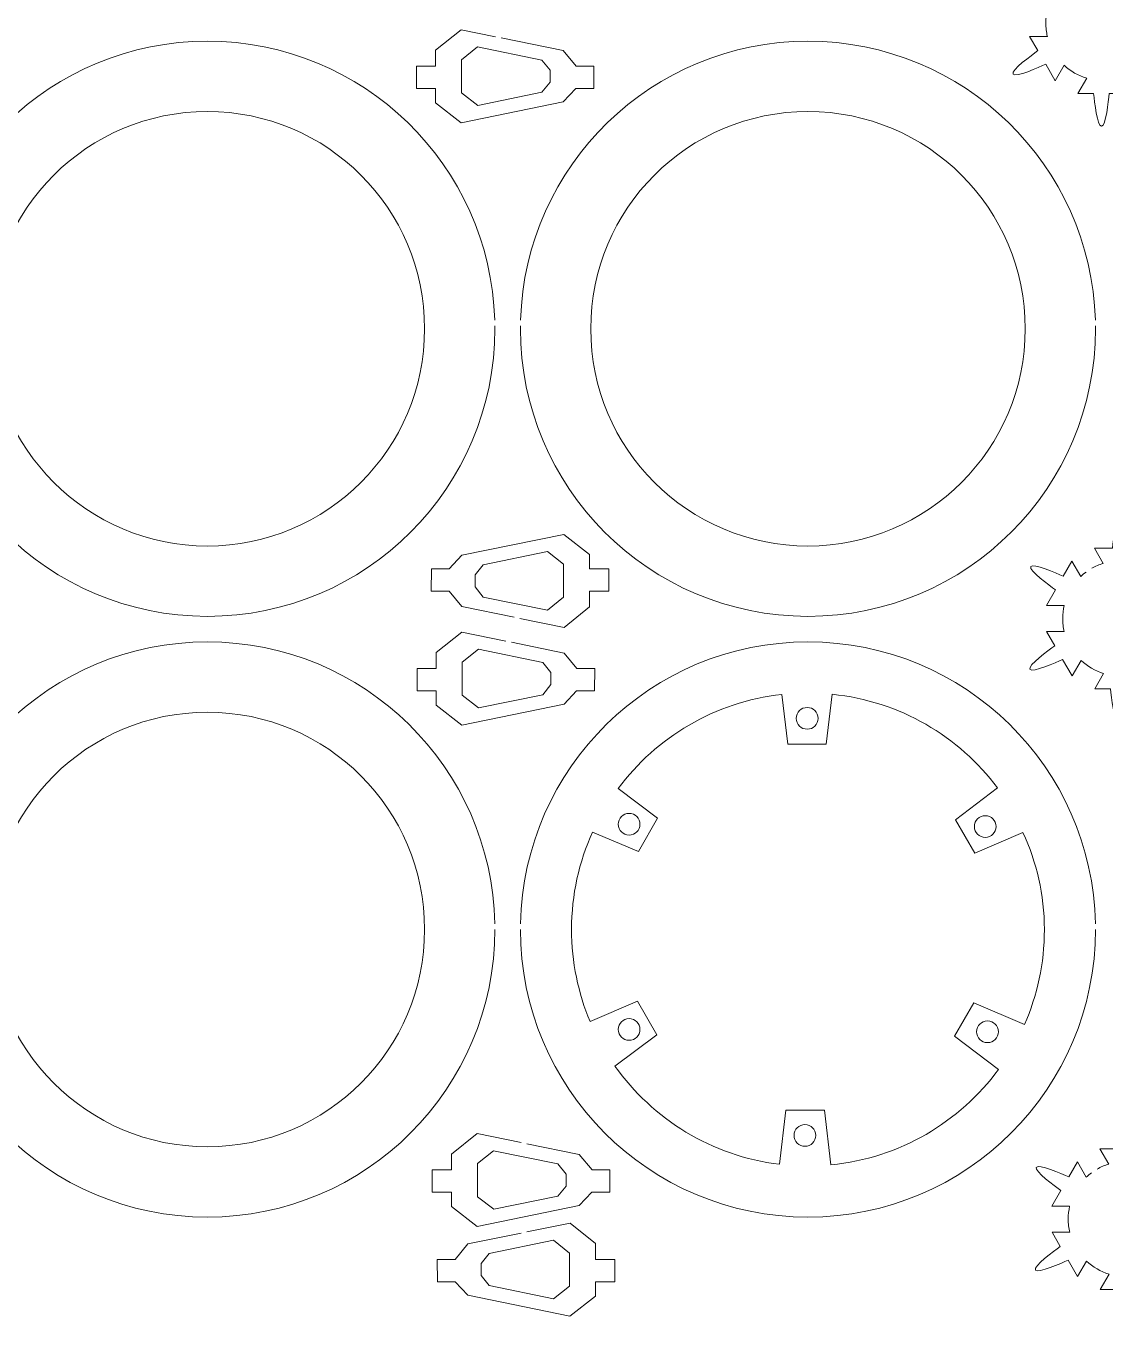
# Model space of a CAD drawing. Header units: centimetres. Extents: x -36.3 to 43.7, y -27.7 to 32.3.
# Drawn here: x 4.08 to 12.53, y 12.61 to 22.75 of the extents above; entities that cross this region are included whole.
import ezdxf

# ---------------------------------------------------------------- set-up
doc = ezdxf.new("R2010")
doc.units = ezdxf.units.CM
doc.header["$MEASUREMENT"] = 0
doc.layers.add('layer 1', color=7, linetype='Continuous')

msp = doc.modelspace()

# ---------------------------------------------------------------- linework, layer by layer
at = {"layer": 'layer 1', "color": 242, "lineweight": 9}
for centre in [(10.19674, 17.33496), (8.80327, 16.50593), (11.59021, 16.4883), (8.80327, 14.90079), (11.60785, 14.88316), (10.1791, 14.07177)]:
    msp.add_ellipse(centre, major_axis=(0, 0.08505), ratio=1, dxfattribs=at)
at = {"layer": 'layer 1', "color": 250, "lineweight": 9}
for points, knots in [([(12.29026, 23.16464), (12.31871, 23.18096), (12.34911, 23.19427), (12.38103, 23.20412), (12.38103, 23.20412), (12.31197, 23.32375), (12.31197, 23.32375), (12.31197, 23.32375), (12.45317, 23.32375), (12.45317, 23.32375), (12.46036, 23.38839), (12.4797, 23.57454), (12.513, 23.57454), (12.54675, 23.57454), (12.56652, 23.39282), (12.57426, 23.32375), (12.57426, 23.32375), (12.71197, 23.32375), (12.71197, 23.32375), (12.71197, 23.32375), (12.64347, 23.20508), (12.64347, 23.20508), (12.7103, 23.18501), (12.77059, 23.14984), (12.82036, 23.10352), (12.82036, 23.10352), (12.88939, 23.22307), (12.88939, 23.22307), (12.88939, 23.22307), (12.96296, 23.09564), (12.96296, 23.09564), (13.02623, 23.1234), (13.18928, 23.19537), (13.20552, 23.16724), (13.22201, 23.13869), (13.0816, 23.03494), (13.02296, 22.99173), (13.02296, 22.99173), (13.08939, 22.87666), (13.08939, 22.87666), (13.08939, 22.87666), (12.95211, 22.87665), (12.95211, 22.87665), (12.9598, 22.8437), (12.96387, 22.80936), (12.96387, 22.77406), (12.96387, 22.7392), (12.95992, 22.70527), (12.95241, 22.67269), (12.95241, 22.67269), (13.09089, 22.67268), (13.09089, 22.67268), (13.09089, 22.67268), (13.01397, 22.53944), (13.01397, 22.53944), (13.06826, 22.49954), (13.21548, 22.39229), (13.19905, 22.36385), (13.18239, 22.33499), (13.01918, 22.40648), (12.95373, 22.4351), (12.95373, 22.4351), (12.89089, 22.32627), (12.89089, 22.32627), (12.89089, 22.32627), (12.82179, 22.44594), (12.82179, 22.44594), (12.77221, 22.3994), (12.71208, 22.36395), (12.64537, 22.3436), (12.64537, 22.3436), (12.71499, 22.22298), (12.71499, 22.22298), (12.71499, 22.22298), (12.56038, 22.22298), (12.56038, 22.22298), (12.55362, 22.16293), (12.53415, 21.96776), (12.50006, 21.96776), (12.46555, 21.96775), (12.44565, 22.15764), (12.43829, 22.22298), (12.43829, 22.22298), (12.31499, 22.22298), (12.31499, 22.22298), (12.31499, 22.22298), (12.38428, 22.34302), (12.38428, 22.34302), (12.31746, 22.36309), (12.25719, 22.39826), (12.20742, 22.44458), (12.20742, 22.44458), (12.13759, 22.32367), (12.13759, 22.32367), (12.13759, 22.32367), (12.06326, 22.4524), (12.06326, 22.4524), (12.01396, 22.43109), (11.82508, 22.34467), (11.80754, 22.37506), (11.78983, 22.40572), (11.95305, 22.52309), (12.00166, 22.5591), (12.00166, 22.5591), (11.93759, 22.67008), (11.93759, 22.67008), (11.93759, 22.67008), (12.07596, 22.67009), (12.07596, 22.67009), (12.06807, 22.70347), (12.06387, 22.73827), (12.06387, 22.77406), (12.06387, 22.80842), (12.06773, 22.84188), (12.07503, 22.87404), (12.07503, 22.87404), (11.93608, 22.87405), (11.93608, 22.87405), (11.93608, 22.87405), (12.00706, 22.99698), (12.00706, 22.99698), (11.96125, 23.0309), (11.79669, 23.14846), (11.81401, 23.17845), (11.8315, 23.20876), (12.01062, 23.1284), (12.0684, 23.10324), (12.0684, 23.10324), (12.13608, 23.22046), (12.13608, 23.22046), (12.13608, 23.22046), (12.20493, 23.10123), (12.20493, 23.10123), (12.21769, 23.11328), (12.23117, 23.1246), (12.24527, 23.13511)], [0, 0, 0, 0, 0.02222222, 0.02222222, 0.02222222, 0.04444444, 0.04444444, 0.04444444, 0.06666667, 0.06666667, 0.06666667, 0.08888889, 0.08888889, 0.08888889, 0.11111111, 0.11111111, 0.11111111, 0.13333333, 0.13333333, 0.13333333, 0.15555556, 0.15555556, 0.15555556, 0.17777778, 0.17777778, 0.17777778, 0.2, 0.2, 0.2, 0.22222222, 0.22222222, 0.22222222, 0.24444444, 0.24444444, 0.24444444, 0.26666667, 0.26666667, 0.26666667, 0.28888889, 0.28888889, 0.28888889, 0.31111111, 0.31111111, 0.31111111, 0.33333333, 0.33333333, 0.33333333, 0.35555556, 0.35555556, 0.35555556, 0.37777778, 0.37777778, 0.37777778, 0.4, 0.4, 0.4, 0.42222222, 0.42222222, 0.42222222, 0.44444444, 0.44444444, 0.44444444, 0.46666667, 0.46666667, 0.46666667, 0.48888889, 0.48888889, 0.48888889, 0.51111111, 0.51111111, 0.51111111, 0.53333333, 0.53333333, 0.53333333, 0.55555556, 0.55555556, 0.55555556, 0.57777778, 0.57777778, 0.57777778, 0.6, 0.6, 0.6, 0.62222222, 0.62222222, 0.62222222, 0.64444444, 0.64444444, 0.64444444, 0.66666667, 0.66666667, 0.66666667, 0.68888889, 0.68888889, 0.68888889, 0.71111111, 0.71111111, 0.71111111, 0.73333333, 0.73333333, 0.73333333, 0.75555556, 0.75555556, 0.75555556, 0.77777778, 0.77777778, 0.77777778, 0.8, 0.8, 0.8, 0.82222222, 0.82222222, 0.82222222, 0.84444444, 0.84444444, 0.84444444, 0.86666667, 0.86666667, 0.86666667, 0.88888889, 0.88888889, 0.88888889, 0.91111111, 0.91111111, 0.91111111, 0.93333333, 0.93333333, 0.93333333, 0.95555556, 0.95555556, 0.95555556, 0.97777778, 0.97777778, 0.97777778, 1, 1, 1, 1]), ([(7.80207, 22.65866), (7.80207, 22.65866), (8.28818, 22.55895), (8.28818, 22.55895), (8.28818, 22.55895), (8.38818, 22.43881), (8.38818, 22.43881), (8.38818, 22.43881), (8.52814, 22.43847), (8.52814, 22.43847), (8.52814, 22.43847), (8.52633, 22.26369), (8.52633, 22.26369), (8.52633, 22.26369), (8.38637, 22.26369), (8.38637, 22.26369), (8.38637, 22.26369), (8.28818, 22.15868), (8.28818, 22.15868), (8.28818, 22.15868), (7.4894, 21.99526), (7.4894, 21.99526), (7.4894, 21.99526), (7.28818, 22.15145), (7.28818, 22.15145), (7.28818, 22.15145), (7.28818, 22.26347), (7.28818, 22.26347), (7.28818, 22.26347), (7.13818, 22.26347), (7.13818, 22.26347), (7.13818, 22.26347), (7.13818, 22.43847), (7.13818, 22.43847), (7.13818, 22.43847), (7.28818, 22.43847), (7.28818, 22.43847), (7.28818, 22.43847), (7.28818, 22.56271), (7.28818, 22.56271), (7.28818, 22.56271), (7.48829, 22.72303), (7.48829, 22.72303), (7.48829, 22.72303), (7.75707, 22.66789), (7.75707, 22.66789)], [0, 0, 0, 0, 0.06666667, 0.06666667, 0.06666667, 0.13333333, 0.13333333, 0.13333333, 0.2, 0.2, 0.2, 0.26666667, 0.26666667, 0.26666667, 0.33333333, 0.33333333, 0.33333333, 0.4, 0.4, 0.4, 0.46666667, 0.46666667, 0.46666667, 0.53333333, 0.53333333, 0.53333333, 0.6, 0.6, 0.6, 0.66666667, 0.66666667, 0.66666667, 0.73333333, 0.73333333, 0.73333333, 0.8, 0.8, 0.8, 0.86666667, 0.86666667, 0.86666667, 0.93333333, 0.93333333, 0.93333333, 1, 1, 1, 1]), ([(3.25382, 20.45032), (3.28951, 21.66174), (4.28277, 22.63282), (5.50283, 22.63282), (6.72289, 22.63282), (7.71617, 21.66174), (7.75184, 20.45032)], [0, 0, 0, 0, 0.5, 0.5, 0.5, 1, 1, 1, 1]), ([(7.95382, 20.45032), (7.98951, 21.66174), (8.98277, 22.63282), (10.20283, 22.63282), (11.42289, 22.63282), (12.41617, 21.66174), (12.45184, 20.45032)], [0, 0, 0, 0, 0.5, 0.5, 0.5, 1, 1, 1, 1]), ([(7.49196, 22.48729), (7.49196, 22.48729), (7.61793, 22.58821), (7.61793, 22.58821), (7.61793, 22.58821), (8.12145, 22.48492), (8.12145, 22.48492), (8.12145, 22.48492), (8.1844, 22.40628), (8.1844, 22.40628), (8.1844, 22.40628), (8.1844, 22.31149), (8.1844, 22.31149), (8.1844, 22.31149), (8.12145, 22.23295), (8.12145, 22.23295), (8.12145, 22.23295), (7.61863, 22.13008), (7.61863, 22.13008), (7.61863, 22.13008), (7.49196, 22.2284), (7.49196, 22.2284), (7.49196, 22.2284), (7.49196, 22.48729), (7.49196, 22.48729)], [0, 0, 0, 0, 0.125, 0.125, 0.125, 0.25, 0.25, 0.25, 0.375, 0.375, 0.375, 0.5, 0.5, 0.5, 0.625, 0.625, 0.625, 0.75, 0.75, 0.75, 0.875, 0.875, 0.875, 1, 1, 1, 1]), ([(5.50283, 22.08282), (6.44171, 22.08282), (7.20283, 21.3217), (7.20283, 20.38282), (7.20283, 19.44394), (6.44171, 18.68282), (5.50283, 18.68282), (4.56395, 18.68282), (3.80283, 19.44394), (3.80283, 20.38282), (3.80283, 21.3217), (4.56395, 22.08282), (5.50283, 22.08282)], [0, 0, 0, 0, 0.25, 0.25, 0.25, 0.5, 0.5, 0.5, 0.75, 0.75, 0.75, 1, 1, 1, 1]), ([(10.20283, 22.08282), (11.14171, 22.08282), (11.90283, 21.3217), (11.90283, 20.38282), (11.90283, 19.44394), (11.14171, 18.68282), (10.20283, 18.68282), (9.26395, 18.68282), (8.50283, 19.44394), (8.50283, 20.38282), (8.50283, 21.3217), (9.26395, 22.08282), (10.20283, 22.08282)], [0, 0, 0, 0, 0.25, 0.25, 0.25, 0.5, 0.5, 0.5, 0.75, 0.75, 0.75, 1, 1, 1, 1]), ([(7.75272, 20.40532), (7.75279, 20.39784), (7.75283, 20.39033), (7.75283, 20.38282), (7.75283, 19.14018), (6.74547, 18.13282), (5.50283, 18.13282), (4.26019, 18.13282), (3.25283, 19.14018), (3.25283, 20.38282), (3.25283, 20.39033), (3.25287, 20.39784), (3.25294, 20.40532)], [0, 0, 0, 0, 0.25, 0.25, 0.25, 0.5, 0.5, 0.5, 0.75, 0.75, 0.75, 1, 1, 1, 1]), ([(12.45272, 20.40532), (12.45279, 20.39784), (12.45283, 20.39033), (12.45283, 20.38282), (12.45283, 19.14018), (11.44547, 18.13282), (10.20283, 18.13282), (8.96019, 18.13282), (7.95283, 19.14018), (7.95283, 20.38282), (7.95283, 20.39033), (7.95287, 20.39784), (7.95294, 20.40532)], [0, 0, 0, 0, 0.25, 0.25, 0.25, 0.5, 0.5, 0.5, 0.75, 0.75, 0.75, 1, 1, 1, 1]), ([(12.42369, 18.50863), (12.4518, 18.52465), (12.48182, 18.53773), (12.51331, 18.54745), (12.51331, 18.54745), (12.44425, 18.66708), (12.44425, 18.66708), (12.44425, 18.66708), (12.58545, 18.66708), (12.58545, 18.66708), (12.59265, 18.73172), (12.61199, 18.91787), (12.64529, 18.91787), (12.67904, 18.91787), (12.69881, 18.73616), (12.70654, 18.66708), (12.70654, 18.66708), (12.84425, 18.66709), (12.84425, 18.66709), (12.84425, 18.66709), (12.77576, 18.54841), (12.77576, 18.54841), (12.84259, 18.52834), (12.90288, 18.49317), (12.95265, 18.44685), (12.95265, 18.44685), (13.02168, 18.5664), (13.02168, 18.5664), (13.02168, 18.5664), (13.09525, 18.43897), (13.09525, 18.43897), (13.15852, 18.46674), (13.32157, 18.5387), (13.33781, 18.51057), (13.3543, 18.48202), (13.21388, 18.37827), (13.15524, 18.33507), (13.15524, 18.33507), (13.22168, 18.21999), (13.22168, 18.21999), (13.22168, 18.21999), (13.08439, 18.21998), (13.08439, 18.21998), (13.09208, 18.18703), (13.09616, 18.15269), (13.09616, 18.11739), (13.09615, 18.08253), (13.09221, 18.0486), (13.08469, 18.01602), (13.08469, 18.01602), (13.22317, 18.01601), (13.22317, 18.01601), (13.22317, 18.01601), (13.14625, 17.88277), (13.14625, 17.88277), (13.20054, 17.84287), (13.34777, 17.73562), (13.33133, 17.70718), (13.31467, 17.67832), (13.15146, 17.74981), (13.08601, 17.77843), (13.08601, 17.77843), (13.02317, 17.6696), (13.02317, 17.6696), (13.02317, 17.6696), (12.95407, 17.78927), (12.95407, 17.78927), (12.90449, 17.74273), (12.84437, 17.70728), (12.77765, 17.68693), (12.77765, 17.68693), (12.84727, 17.56632), (12.84727, 17.56632), (12.84727, 17.56632), (12.69266, 17.56631), (12.69266, 17.56631), (12.6859, 17.50626), (12.66644, 17.3111), (12.63234, 17.31109), (12.59784, 17.31108), (12.57793, 17.50097), (12.57057, 17.56631), (12.57057, 17.56631), (12.44727, 17.56631), (12.44727, 17.56631), (12.44727, 17.56631), (12.51657, 17.68635), (12.51657, 17.68635), (12.44975, 17.70643), (12.38947, 17.74159), (12.33971, 17.78791), (12.33971, 17.78791), (12.26987, 17.667), (12.26987, 17.667), (12.26987, 17.667), (12.19554, 17.79573), (12.19554, 17.79573), (12.14624, 17.77443), (11.95737, 17.688), (11.93982, 17.71839), (11.92211, 17.74905), (12.08534, 17.86642), (12.13394, 17.90243), (12.13394, 17.90243), (12.06987, 18.01341), (12.06987, 18.01341), (12.06987, 18.01341), (12.20824, 18.01342), (12.20824, 18.01342), (12.20036, 18.0468), (12.19615, 18.0816), (12.19616, 18.11739), (12.19616, 18.15175), (12.20002, 18.18522), (12.20732, 18.21737), (12.20732, 18.21737), (12.06837, 18.21738), (12.06837, 18.21738), (12.06837, 18.21738), (12.13935, 18.34031), (12.13935, 18.34031), (12.09354, 18.37424), (11.92898, 18.4918), (11.94629, 18.52178), (11.96379, 18.55209), (12.14291, 18.47173), (12.20069, 18.44658), (12.20069, 18.44658), (12.26837, 18.56379), (12.26837, 18.56379), (12.26837, 18.56379), (12.33721, 18.44456), (12.33721, 18.44456), (12.35032, 18.45694), (12.36418, 18.46854), (12.37869, 18.47929)], [0, 0, 0, 0, 0.02222222, 0.02222222, 0.02222222, 0.04444444, 0.04444444, 0.04444444, 0.06666667, 0.06666667, 0.06666667, 0.08888889, 0.08888889, 0.08888889, 0.11111111, 0.11111111, 0.11111111, 0.13333333, 0.13333333, 0.13333333, 0.15555556, 0.15555556, 0.15555556, 0.17777778, 0.17777778, 0.17777778, 0.2, 0.2, 0.2, 0.22222222, 0.22222222, 0.22222222, 0.24444444, 0.24444444, 0.24444444, 0.26666667, 0.26666667, 0.26666667, 0.28888889, 0.28888889, 0.28888889, 0.31111111, 0.31111111, 0.31111111, 0.33333333, 0.33333333, 0.33333333, 0.35555556, 0.35555556, 0.35555556, 0.37777778, 0.37777778, 0.37777778, 0.4, 0.4, 0.4, 0.42222222, 0.42222222, 0.42222222, 0.44444444, 0.44444444, 0.44444444, 0.46666667, 0.46666667, 0.46666667, 0.48888889, 0.48888889, 0.48888889, 0.51111111, 0.51111111, 0.51111111, 0.53333333, 0.53333333, 0.53333333, 0.55555556, 0.55555556, 0.55555556, 0.57777778, 0.57777778, 0.57777778, 0.6, 0.6, 0.6, 0.62222222, 0.62222222, 0.62222222, 0.64444444, 0.64444444, 0.64444444, 0.66666667, 0.66666667, 0.66666667, 0.68888889, 0.68888889, 0.68888889, 0.71111111, 0.71111111, 0.71111111, 0.73333333, 0.73333333, 0.73333333, 0.75555556, 0.75555556, 0.75555556, 0.77777778, 0.77777778, 0.77777778, 0.8, 0.8, 0.8, 0.82222222, 0.82222222, 0.82222222, 0.84444444, 0.84444444, 0.84444444, 0.86666667, 0.86666667, 0.86666667, 0.88888889, 0.88888889, 0.88888889, 0.91111111, 0.91111111, 0.91111111, 0.93333333, 0.93333333, 0.93333333, 0.95555556, 0.95555556, 0.95555556, 0.97777778, 0.97777778, 0.97777778, 1, 1, 1, 1]), ([(7.90426, 18.12608), (7.90426, 18.12608), (7.49424, 18.21019), (7.49424, 18.21019), (7.49424, 18.21019), (7.39424, 18.33033), (7.39424, 18.33033), (7.39424, 18.33033), (7.25428, 18.33067), (7.25428, 18.33067), (7.25428, 18.33067), (7.25609, 18.50545), (7.25609, 18.50545), (7.25609, 18.50545), (7.39605, 18.50545), (7.39605, 18.50545), (7.39605, 18.50545), (7.49424, 18.61046), (7.49424, 18.61046), (7.49424, 18.61046), (8.29302, 18.77388), (8.29302, 18.77388), (8.29302, 18.77388), (8.49424, 18.61769), (8.49424, 18.61769), (8.49424, 18.61769), (8.49424, 18.50567), (8.49424, 18.50567), (8.49424, 18.50567), (8.64424, 18.50567), (8.64424, 18.50567), (8.64424, 18.50567), (8.64424, 18.33067), (8.64424, 18.33067), (8.64424, 18.33067), (8.49424, 18.33067), (8.49424, 18.33067), (8.49424, 18.33067), (8.49424, 18.20643), (8.49424, 18.20643), (8.49424, 18.20643), (8.29413, 18.04611), (8.29413, 18.04611), (8.29413, 18.04611), (7.94926, 18.11685), (7.94926, 18.11685)], [0, 0, 0, 0, 0.06666667, 0.06666667, 0.06666667, 0.13333333, 0.13333333, 0.13333333, 0.2, 0.2, 0.2, 0.26666667, 0.26666667, 0.26666667, 0.33333333, 0.33333333, 0.33333333, 0.4, 0.4, 0.4, 0.46666667, 0.46666667, 0.46666667, 0.53333333, 0.53333333, 0.53333333, 0.6, 0.6, 0.6, 0.66666667, 0.66666667, 0.66666667, 0.73333333, 0.73333333, 0.73333333, 0.8, 0.8, 0.8, 0.86666667, 0.86666667, 0.86666667, 0.93333333, 0.93333333, 0.93333333, 1, 1, 1, 1]), ([(8.29046, 18.28185), (8.29046, 18.28185), (8.16449, 18.18093), (8.16449, 18.18093), (8.16449, 18.18093), (7.66097, 18.28422), (7.66097, 18.28422), (7.66097, 18.28422), (7.59802, 18.36286), (7.59802, 18.36286), (7.59802, 18.36286), (7.59802, 18.45765), (7.59802, 18.45765), (7.59802, 18.45765), (7.66097, 18.53619), (7.66097, 18.53619), (7.66097, 18.53619), (8.16379, 18.63906), (8.16379, 18.63906), (8.16379, 18.63906), (8.29046, 18.54074), (8.29046, 18.54074), (8.29046, 18.54074), (8.29046, 18.28185), (8.29046, 18.28185)], [0, 0, 0, 0, 0.125, 0.125, 0.125, 0.25, 0.25, 0.25, 0.375, 0.375, 0.375, 0.5, 0.5, 0.5, 0.625, 0.625, 0.625, 0.75, 0.75, 0.75, 0.875, 0.875, 0.875, 1, 1, 1, 1]), ([(7.88411, 17.93022), (7.88411, 17.93022), (8.29413, 17.84611), (8.29413, 17.84611), (8.29413, 17.84611), (8.39413, 17.72597), (8.39413, 17.72597), (8.39413, 17.72597), (8.53409, 17.72563), (8.53409, 17.72563), (8.53409, 17.72563), (8.53228, 17.55085), (8.53228, 17.55085), (8.53228, 17.55085), (8.39232, 17.55085), (8.39232, 17.55085), (8.39232, 17.55085), (8.29413, 17.44584), (8.29413, 17.44584), (8.29413, 17.44584), (7.49535, 17.28242), (7.49535, 17.28242), (7.49535, 17.28242), (7.29413, 17.43861), (7.29413, 17.43861), (7.29413, 17.43861), (7.29413, 17.55063), (7.29413, 17.55063), (7.29413, 17.55063), (7.14413, 17.55063), (7.14413, 17.55063), (7.14413, 17.55063), (7.14413, 17.72563), (7.14413, 17.72563), (7.14413, 17.72563), (7.29413, 17.72563), (7.29413, 17.72563), (7.29413, 17.72563), (7.29413, 17.84987), (7.29413, 17.84987), (7.29413, 17.84987), (7.49424, 18.01019), (7.49424, 18.01019), (7.49424, 18.01019), (7.83911, 17.93945), (7.83911, 17.93945)], [0, 0, 0, 0, 0.06666667, 0.06666667, 0.06666667, 0.13333333, 0.13333333, 0.13333333, 0.2, 0.2, 0.2, 0.26666667, 0.26666667, 0.26666667, 0.33333333, 0.33333333, 0.33333333, 0.4, 0.4, 0.4, 0.46666667, 0.46666667, 0.46666667, 0.53333333, 0.53333333, 0.53333333, 0.6, 0.6, 0.6, 0.66666667, 0.66666667, 0.66666667, 0.73333333, 0.73333333, 0.73333333, 0.8, 0.8, 0.8, 0.86666667, 0.86666667, 0.86666667, 0.93333333, 0.93333333, 0.93333333, 1, 1, 1, 1]), ([(3.25327, 15.72782), (3.27723, 16.94969), (4.27522, 17.93282), (5.50283, 17.93282), (6.73044, 17.93282), (7.72843, 16.94969), (7.75239, 15.72782)], [0, 0, 0, 0, 0.5, 0.5, 0.5, 1, 1, 1, 1]), ([(7.49791, 17.77445), (7.49791, 17.77445), (7.62388, 17.87537), (7.62388, 17.87537), (7.62388, 17.87537), (8.1274, 17.77208), (8.1274, 17.77208), (8.1274, 17.77208), (8.19035, 17.69344), (8.19035, 17.69344), (8.19035, 17.69344), (8.19035, 17.59865), (8.19035, 17.59865), (8.19035, 17.59865), (8.1274, 17.52011), (8.1274, 17.52011), (8.1274, 17.52011), (7.62458, 17.41724), (7.62458, 17.41724), (7.62458, 17.41724), (7.49791, 17.51556), (7.49791, 17.51556), (7.49791, 17.51556), (7.49791, 17.77445), (7.49791, 17.77445)], [0, 0, 0, 0, 0.125, 0.125, 0.125, 0.25, 0.25, 0.25, 0.375, 0.375, 0.375, 0.5, 0.5, 0.5, 0.625, 0.625, 0.625, 0.75, 0.75, 0.75, 0.875, 0.875, 0.875, 1, 1, 1, 1]), ([(7.95327, 15.72782), (7.97723, 16.94969), (8.97522, 17.93282), (10.20283, 17.93282), (11.43044, 17.93282), (12.42843, 16.94969), (12.45239, 15.72782)], [0, 0, 0, 0, 0.5, 0.5, 0.5, 1, 1, 1, 1]), ([(11.8971, 14.93871), (11.99723, 15.1664), (12.05283, 15.41812), (12.05283, 15.68282), (12.05283, 15.95883), (11.99208, 16.20664), (11.88551, 16.44183), (11.88551, 16.44183), (11.50744, 16.28034), (11.50744, 16.28034), (11.50744, 16.28034), (11.35662, 16.54157), (11.35662, 16.54157), (11.35662, 16.54157), (11.68575, 16.79037), (11.68575, 16.79037), (11.38409, 17.19501), (10.92203, 17.4692), (10.39276, 17.52318), (10.39276, 17.52318), (10.34575, 17.13301), (10.34575, 17.13301), (10.34575, 17.13301), (10.04411, 17.13301), (10.04411, 17.13301), (10.04411, 17.13301), (9.99731, 17.5214), (9.99731, 17.5214), (9.47363, 17.46351), (9.01588, 17.18701), (8.7172, 16.78524), (8.7172, 16.78524), (9.02647, 16.55329), (9.02647, 16.55329), (9.02647, 16.55329), (8.87565, 16.29206), (8.87565, 16.29206), (8.87565, 16.29206), (8.5169, 16.4453), (8.5169, 16.4453), (8.41155, 16.21282), (8.35283, 15.95469), (8.35283, 15.68282), (8.35283, 15.42734), (8.4046, 15.18395), (8.49826, 14.96259), (8.49826, 14.96259), (8.86888, 15.1209), (8.86888, 15.1209), (8.86888, 15.1209), (9.0197, 14.85967), (9.0197, 14.85967), (9.0197, 14.85967), (8.6925, 14.61426), (8.6925, 14.61426), (8.98703, 14.19869), (9.44877, 13.90996), (9.9797, 13.84614), (9.9797, 13.84614), (10.03057, 14.26823), (10.03057, 14.26823), (10.03057, 14.26823), (10.33221, 14.26823), (10.33221, 14.26823), (10.33221, 14.26823), (10.38301, 13.84148), (10.38301, 13.84148), (10.92086, 13.89346), (11.39136, 14.17576), (11.69465, 14.58854), (11.69465, 14.58854), (11.34985, 14.84795), (11.34985, 14.84795), (11.34985, 14.84795), (11.50067, 15.10918), (11.50067, 15.10918), (11.50067, 15.10918), (11.8971, 14.93871), (11.8971, 14.93871)], [0, 0, 0, 0, 0.03846154, 0.03846154, 0.03846154, 0.07692308, 0.07692308, 0.07692308, 0.11538462, 0.11538462, 0.11538462, 0.15384615, 0.15384615, 0.15384615, 0.19230769, 0.19230769, 0.19230769, 0.23076923, 0.23076923, 0.23076923, 0.26923077, 0.26923077, 0.26923077, 0.30769231, 0.30769231, 0.30769231, 0.34615385, 0.34615385, 0.34615385, 0.38461538, 0.38461538, 0.38461538, 0.42307692, 0.42307692, 0.42307692, 0.46153846, 0.46153846, 0.46153846, 0.5, 0.5, 0.5, 0.53846154, 0.53846154, 0.53846154, 0.57692308, 0.57692308, 0.57692308, 0.61538462, 0.61538462, 0.61538462, 0.65384615, 0.65384615, 0.65384615, 0.69230769, 0.69230769, 0.69230769, 0.73076923, 0.73076923, 0.73076923, 0.76923077, 0.76923077, 0.76923077, 0.80769231, 0.80769231, 0.80769231, 0.84615385, 0.84615385, 0.84615385, 0.88461538, 0.88461538, 0.88461538, 0.92307692, 0.92307692, 0.92307692, 0.96153846, 0.96153846, 0.96153846, 1, 1, 1, 1]), ([(5.50283, 17.38282), (6.44171, 17.38282), (7.20283, 16.6217), (7.20283, 15.68282), (7.20283, 14.74394), (6.44171, 13.98282), (5.50283, 13.98282), (4.56395, 13.98282), (3.80283, 14.74394), (3.80283, 15.68282), (3.80283, 16.6217), (4.56395, 17.38282), (5.50283, 17.38282)], [0, 0, 0, 0, 0.25, 0.25, 0.25, 0.5, 0.5, 0.5, 0.75, 0.75, 0.75, 1, 1, 1, 1]), ([(7.75283, 15.68282), (7.75283, 14.44018), (6.74547, 13.43282), (5.50283, 13.43282), (4.26019, 13.43282), (3.25283, 14.44018), (3.25283, 15.68282)], [0, 0, 0, 0, 0.5, 0.5, 0.5, 1, 1, 1, 1]), ([(12.45283, 15.68282), (12.45283, 14.44018), (11.44547, 13.43282), (10.20283, 13.43282), (8.96019, 13.43282), (7.95283, 14.44018), (7.95283, 15.68282)], [0, 0, 0, 0, 0.5, 0.5, 0.5, 1, 1, 1, 1]), ([(12.46557, 13.80808), (12.49402, 13.8244), (12.52442, 13.83771), (12.55634, 13.84756), (12.55634, 13.84756), (12.48728, 13.96719), (12.48728, 13.96719), (12.48728, 13.96719), (12.62848, 13.96719), (12.62848, 13.96719), (12.63567, 14.03183), (12.65501, 14.21798), (12.68831, 14.21798), (12.72206, 14.21798), (12.74183, 14.03626), (12.74957, 13.96719), (12.74957, 13.96719), (12.88728, 13.96719), (12.88728, 13.96719), (12.88728, 13.96719), (12.81878, 13.84852), (12.81878, 13.84852), (12.88561, 13.82845), (12.9459, 13.79328), (12.99567, 13.74696), (12.99567, 13.74696), (13.0647, 13.86651), (13.0647, 13.86651), (13.0647, 13.86651), (13.13827, 13.73908), (13.13827, 13.73908), (13.20154, 13.76684), (13.36459, 13.83881), (13.38083, 13.81068), (13.39732, 13.78213), (13.25691, 13.67838), (13.19827, 13.63517), (13.19827, 13.63517), (13.2647, 13.5201), (13.2647, 13.5201), (13.2647, 13.5201), (13.12742, 13.52009), (13.12742, 13.52009), (13.13511, 13.48714), (13.13918, 13.4528), (13.13918, 13.4175), (13.13918, 13.38264), (13.13523, 13.34871), (13.12772, 13.31613), (13.12772, 13.31613), (13.2662, 13.31612), (13.2662, 13.31612), (13.2662, 13.31612), (13.18928, 13.18288), (13.18928, 13.18288), (13.24357, 13.14298), (13.39079, 13.03573), (13.37436, 13.00729), (13.3577, 12.97843), (13.19449, 13.04992), (13.12904, 13.07854), (13.12904, 13.07854), (13.0662, 12.96971), (13.0662, 12.96971), (13.0662, 12.96971), (12.9971, 13.08938), (12.9971, 13.08938), (12.94752, 13.04284), (12.88739, 13.00739), (12.82068, 12.98704), (12.82068, 12.98704), (12.8903, 12.86642), (12.8903, 12.86642), (12.8903, 12.86642), (12.73569, 12.86642), (12.73569, 12.86642), (12.72893, 12.80637), (12.70946, 12.6112), (12.67537, 12.6112), (12.64086, 12.61119), (12.62096, 12.80108), (12.6136, 12.86642), (12.6136, 12.86642), (12.4903, 12.86642), (12.4903, 12.86642), (12.4903, 12.86642), (12.55959, 12.98646), (12.55959, 12.98646), (12.49277, 13.00653), (12.4325, 13.0417), (12.38273, 13.08802), (12.38273, 13.08802), (12.3129, 12.96711), (12.3129, 12.96711), (12.3129, 12.96711), (12.23857, 13.09584), (12.23857, 13.09584), (12.18927, 13.07453), (12.00039, 12.98811), (11.98285, 13.0185), (11.96514, 13.04916), (12.12836, 13.16653), (12.17697, 13.20254), (12.17697, 13.20254), (12.1129, 13.31352), (12.1129, 13.31352), (12.1129, 13.31352), (12.25127, 13.31353), (12.25127, 13.31353), (12.24338, 13.34691), (12.23918, 13.38171), (12.23918, 13.4175), (12.23918, 13.45186), (12.24304, 13.48532), (12.25034, 13.51748), (12.25034, 13.51748), (12.11139, 13.51749), (12.11139, 13.51749), (12.11139, 13.51749), (12.18237, 13.64042), (12.18237, 13.64042), (12.13656, 13.67434), (11.972, 13.7919), (11.98932, 13.82189), (12.00681, 13.8522), (12.18593, 13.77184), (12.24371, 13.74668), (12.24371, 13.74668), (12.31139, 13.8639), (12.31139, 13.8639), (12.31139, 13.8639), (12.38024, 13.74467), (12.38024, 13.74467), (12.393, 13.75672), (12.40648, 13.76804), (12.42058, 13.77855)], [0, 0, 0, 0, 0.02222222, 0.02222222, 0.02222222, 0.04444444, 0.04444444, 0.04444444, 0.06666667, 0.06666667, 0.06666667, 0.08888889, 0.08888889, 0.08888889, 0.11111111, 0.11111111, 0.11111111, 0.13333333, 0.13333333, 0.13333333, 0.15555556, 0.15555556, 0.15555556, 0.17777778, 0.17777778, 0.17777778, 0.2, 0.2, 0.2, 0.22222222, 0.22222222, 0.22222222, 0.24444444, 0.24444444, 0.24444444, 0.26666667, 0.26666667, 0.26666667, 0.28888889, 0.28888889, 0.28888889, 0.31111111, 0.31111111, 0.31111111, 0.33333333, 0.33333333, 0.33333333, 0.35555556, 0.35555556, 0.35555556, 0.37777778, 0.37777778, 0.37777778, 0.4, 0.4, 0.4, 0.42222222, 0.42222222, 0.42222222, 0.44444444, 0.44444444, 0.44444444, 0.46666667, 0.46666667, 0.46666667, 0.48888889, 0.48888889, 0.48888889, 0.51111111, 0.51111111, 0.51111111, 0.53333333, 0.53333333, 0.53333333, 0.55555556, 0.55555556, 0.55555556, 0.57777778, 0.57777778, 0.57777778, 0.6, 0.6, 0.6, 0.62222222, 0.62222222, 0.62222222, 0.64444444, 0.64444444, 0.64444444, 0.66666667, 0.66666667, 0.66666667, 0.68888889, 0.68888889, 0.68888889, 0.71111111, 0.71111111, 0.71111111, 0.73333333, 0.73333333, 0.73333333, 0.75555556, 0.75555556, 0.75555556, 0.77777778, 0.77777778, 0.77777778, 0.8, 0.8, 0.8, 0.82222222, 0.82222222, 0.82222222, 0.84444444, 0.84444444, 0.84444444, 0.86666667, 0.86666667, 0.86666667, 0.88888889, 0.88888889, 0.88888889, 0.91111111, 0.91111111, 0.91111111, 0.93333333, 0.93333333, 0.93333333, 0.95555556, 0.95555556, 0.95555556, 0.97777778, 0.97777778, 0.97777778, 1, 1, 1, 1]), ([(8.0033, 14.00645), (8.0033, 14.00645), (8.41332, 13.92234), (8.41332, 13.92234), (8.41332, 13.92234), (8.51332, 13.8022), (8.51332, 13.8022), (8.51332, 13.8022), (8.65328, 13.80186), (8.65328, 13.80186), (8.65328, 13.80186), (8.65147, 13.62708), (8.65147, 13.62708), (8.65147, 13.62708), (8.51151, 13.62708), (8.51151, 13.62708), (8.51151, 13.62708), (8.41332, 13.52207), (8.41332, 13.52207), (8.41332, 13.52207), (7.61454, 13.35865), (7.61454, 13.35865), (7.61454, 13.35865), (7.41332, 13.51484), (7.41332, 13.51484), (7.41332, 13.51484), (7.41332, 13.62686), (7.41332, 13.62686), (7.41332, 13.62686), (7.26332, 13.62686), (7.26332, 13.62686), (7.26332, 13.62686), (7.26332, 13.80186), (7.26332, 13.80186), (7.26332, 13.80186), (7.41332, 13.80186), (7.41332, 13.80186), (7.41332, 13.80186), (7.41332, 13.9261), (7.41332, 13.9261), (7.41332, 13.9261), (7.61343, 14.08642), (7.61343, 14.08642), (7.61343, 14.08642), (7.9583, 14.01568), (7.9583, 14.01568)], [0, 0, 0, 0, 0.06666667, 0.06666667, 0.06666667, 0.13333333, 0.13333333, 0.13333333, 0.2, 0.2, 0.2, 0.26666667, 0.26666667, 0.26666667, 0.33333333, 0.33333333, 0.33333333, 0.4, 0.4, 0.4, 0.46666667, 0.46666667, 0.46666667, 0.53333333, 0.53333333, 0.53333333, 0.6, 0.6, 0.6, 0.66666667, 0.66666667, 0.66666667, 0.73333333, 0.73333333, 0.73333333, 0.8, 0.8, 0.8, 0.86666667, 0.86666667, 0.86666667, 0.93333333, 0.93333333, 0.93333333, 1, 1, 1, 1]), ([(7.6171, 13.85068), (7.6171, 13.85068), (7.74307, 13.9516), (7.74307, 13.9516), (7.74307, 13.9516), (8.24659, 13.84831), (8.24659, 13.84831), (8.24659, 13.84831), (8.30954, 13.76967), (8.30954, 13.76967), (8.30954, 13.76967), (8.30954, 13.67488), (8.30954, 13.67488), (8.30954, 13.67488), (8.24659, 13.59634), (8.24659, 13.59634), (8.24659, 13.59634), (7.74377, 13.49347), (7.74377, 13.49347), (7.74377, 13.49347), (7.6171, 13.59179), (7.6171, 13.59179), (7.6171, 13.59179), (7.6171, 13.85068), (7.6171, 13.85068)], [0, 0, 0, 0, 0.125, 0.125, 0.125, 0.25, 0.25, 0.25, 0.375, 0.375, 0.375, 0.5, 0.5, 0.5, 0.625, 0.625, 0.625, 0.75, 0.75, 0.75, 0.875, 0.875, 0.875, 1, 1, 1, 1]), ([(7.9583, 13.30775), (7.9583, 13.30775), (7.54079, 13.22211), (7.54079, 13.22211), (7.54079, 13.22211), (7.44079, 13.10197), (7.44079, 13.10197), (7.44079, 13.10197), (7.30083, 13.10163), (7.30083, 13.10163), (7.30083, 13.10163), (7.30264, 12.92685), (7.30264, 12.92685), (7.30264, 12.92685), (7.4426, 12.92685), (7.4426, 12.92685), (7.4426, 12.92685), (7.54079, 12.82184), (7.54079, 12.82184), (7.54079, 12.82184), (8.33957, 12.65842), (8.33957, 12.65842), (8.33957, 12.65842), (8.54079, 12.81461), (8.54079, 12.81461), (8.54079, 12.81461), (8.54079, 12.92663), (8.54079, 12.92663), (8.54079, 12.92663), (8.69079, 12.92663), (8.69079, 12.92663), (8.69079, 12.92663), (8.69079, 13.10163), (8.69079, 13.10163), (8.69079, 13.10163), (8.54079, 13.10163), (8.54079, 13.10163), (8.54079, 13.10163), (8.54079, 13.22587), (8.54079, 13.22587), (8.54079, 13.22587), (8.34068, 13.38619), (8.34068, 13.38619), (8.34068, 13.38619), (8.0033, 13.31698), (8.0033, 13.31698)], [0, 0, 0, 0, 0.06666667, 0.06666667, 0.06666667, 0.13333333, 0.13333333, 0.13333333, 0.2, 0.2, 0.2, 0.26666667, 0.26666667, 0.26666667, 0.33333333, 0.33333333, 0.33333333, 0.4, 0.4, 0.4, 0.46666667, 0.46666667, 0.46666667, 0.53333333, 0.53333333, 0.53333333, 0.6, 0.6, 0.6, 0.66666667, 0.66666667, 0.66666667, 0.73333333, 0.73333333, 0.73333333, 0.8, 0.8, 0.8, 0.86666667, 0.86666667, 0.86666667, 0.93333333, 0.93333333, 0.93333333, 1, 1, 1, 1]), ([(8.33701, 13.15045), (8.33701, 13.15045), (8.21104, 13.25137), (8.21104, 13.25137), (8.21104, 13.25137), (7.70752, 13.14808), (7.70752, 13.14808), (7.70752, 13.14808), (7.64457, 13.06944), (7.64457, 13.06944), (7.64457, 13.06944), (7.64457, 12.97465), (7.64457, 12.97465), (7.64457, 12.97465), (7.70752, 12.89611), (7.70752, 12.89611), (7.70752, 12.89611), (8.21034, 12.79324), (8.21034, 12.79324), (8.21034, 12.79324), (8.33701, 12.89156), (8.33701, 12.89156), (8.33701, 12.89156), (8.33701, 13.15045), (8.33701, 13.15045)], [0, 0, 0, 0, 0.125, 0.125, 0.125, 0.25, 0.25, 0.25, 0.375, 0.375, 0.375, 0.5, 0.5, 0.5, 0.625, 0.625, 0.625, 0.75, 0.75, 0.75, 0.875, 0.875, 0.875, 1, 1, 1, 1])]:
    msp.add_open_spline(points, degree=3, knots=knots, dxfattribs=at)

doc.saveas('drawing.dxf')
